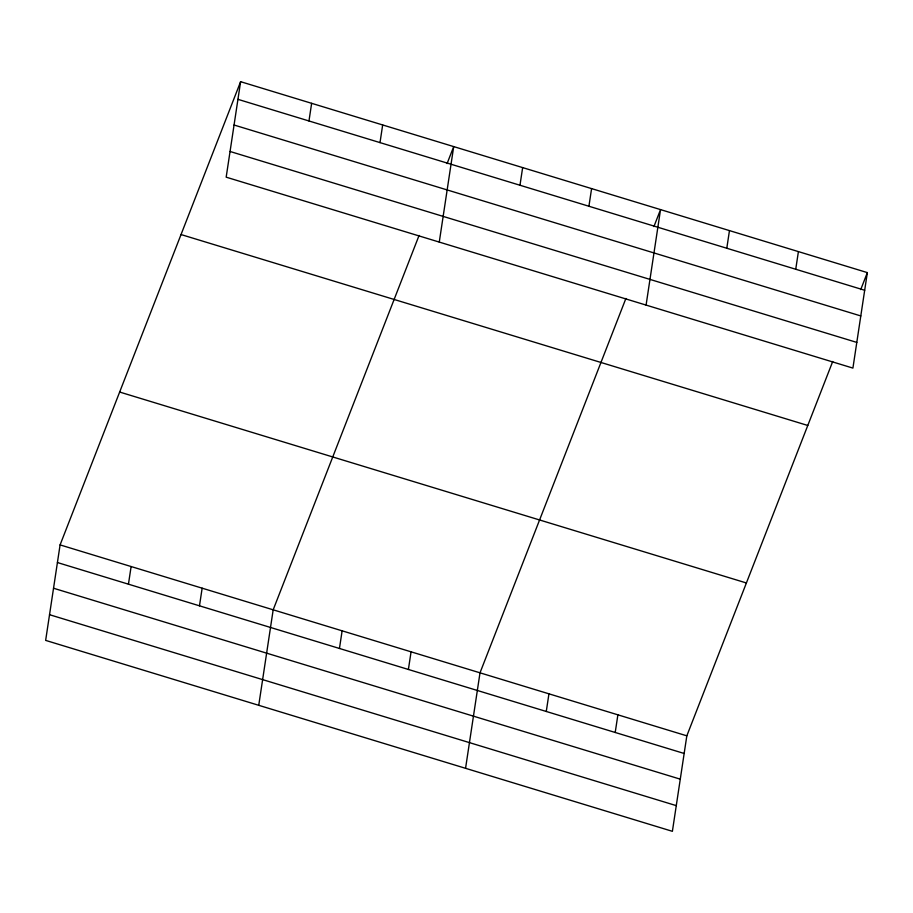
<?xml version="1.0" encoding="UTF-8"?>
<svg xmlns="http://www.w3.org/2000/svg" width="913" height="913" viewBox="0 0 913 913"><rect width="100%" height="100%" fill="white"/><g stroke="black" fill="none" stroke-linecap="round" stroke-linejoin="round"><path stroke-width="1.37" d="M240.61 81.679L226.173 177.168L852.913 368.099L867.35 272.61L240.61 81.679L60.087 544.901L45.65 640.39L672.39 831.321L686.827 735.832L832.724 361.457M128.448 584.183L131.118 566.539M199.479 605.821L202.15 588.177M308.971 120.973L311.641 103.317M258.744 705.304L273.181 609.816L419.078 235.44M380.002 142.611L382.673 124.955M339.453 648.47L342.124 630.826M439.267 242.082L453.704 146.594L447.085 163.587M408.396 669.469L411.067 651.825M519.976 185.248L522.647 167.604M465.562 768.312L480.01 672.824L625.907 298.448M588.919 206.247L591.59 188.603M546.271 711.478L548.941 693.823M646.084 305.09L660.533 209.602L653.913 226.595M615.214 732.477L617.884 714.833M726.794 248.256L729.464 230.612M795.737 269.255L798.407 251.611M860.731 289.592L867.35 272.61M237.951 99.334L864.679 290.254M234.059 125.013L860.799 315.944M230.053 151.478L856.793 342.409M181.036 234.55L807.777 425.469M119.66 392.042L746.4 582.973M60.087 544.901L686.827 735.832M57.428 562.545L684.157 753.476M53.536 588.234L680.276 779.166M49.53 614.7L676.271 805.631"/></g></svg>
